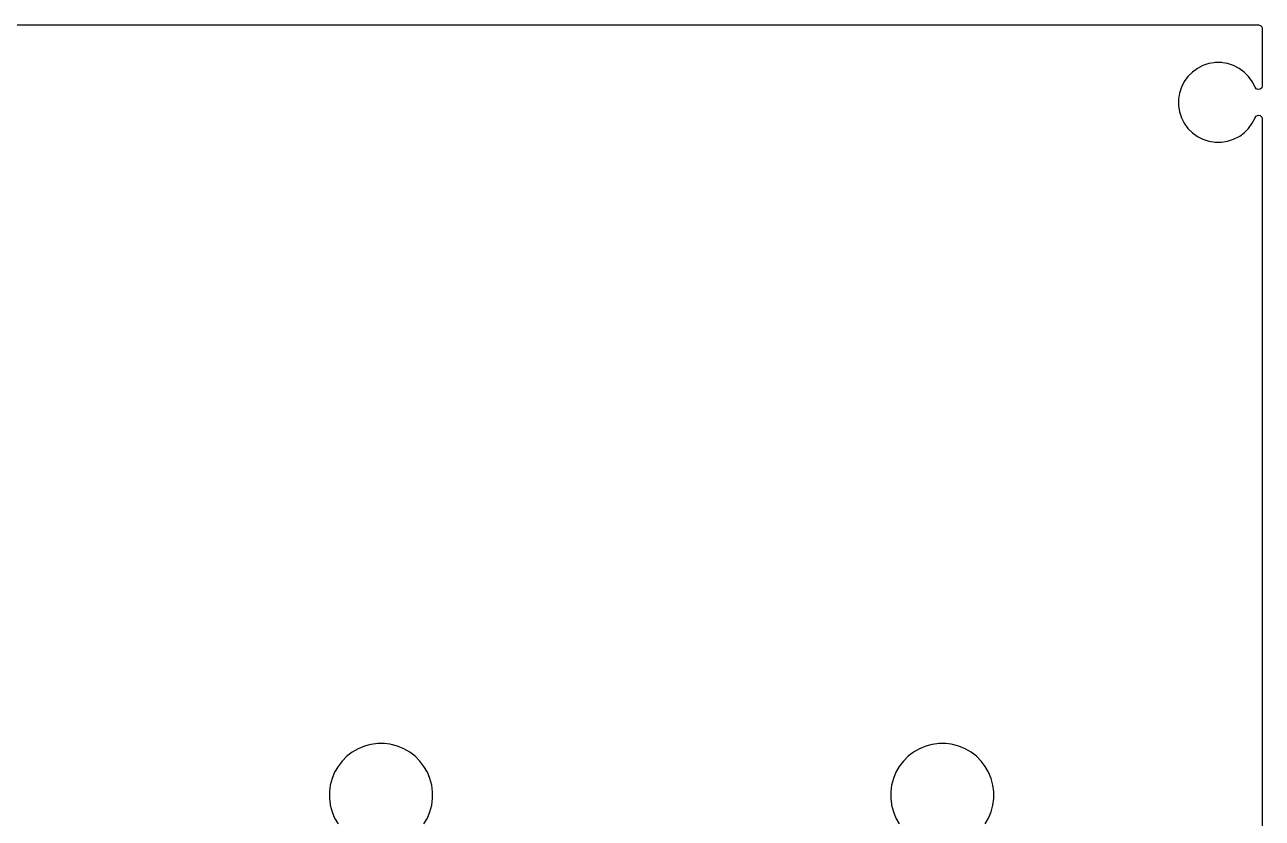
# Model space of a CAD drawing. Extents: x 101 to 185, y -154 to -35.
# Drawn here: x 142.85 to 184.85, y -62.38 to -35.47 of the extents above; entities that cross this region are included whole.
import ezdxf

# ---------------------------------------------------------------- set-up
doc = ezdxf.new("R2010")
doc.units = 0
doc.layers.add('BLACK', color=7, linetype='CONTINUOUS')

msp = doc.modelspace()

# ---------------------------------------------------------------- linework, layer by layer
at = {"layer": 'BLACK', "linetype": 'CONTINUOUS'}
for p, q in [((100.9741, -35.4659), (184.7251, -35.4659)), ((184.7251, -35.4659), (184.792139, -35.485585)), ((184.792139, -35.485585), (184.837894, -35.538389)), ((184.837894, -35.538389), (184.8491, -35.5899)), ((184.8491, -35.5899), (184.8491, -37.541307)), ((182.648429, -36.944951), (182.476463, -37.06989)), ((182.837835, -36.848444), (182.648429, -36.944951)), ((183.04001, -36.782753), (182.837835, -36.848444)), ((183.201292, -36.757208), (183.04001, -36.782753)), ((183.249963, -36.7495), (183.201292, -36.757208)), ((183.462537, -36.7495), (183.249963, -36.7495)), ((183.511207, -36.757208), (183.462537, -36.7495)), ((183.67249, -36.782753), (183.511207, -36.757208)), ((183.672491, -36.782753), (183.67249, -36.782753)), ((183.672493, -36.782754), (183.672491, -36.782753)), ((183.874662, -36.848443), (183.672493, -36.782754)), ((183.874663, -36.848443), (183.874662, -36.848443)), ((183.874664, -36.848444), (183.874663, -36.848443)), ((184.06407, -36.944951), (183.874664, -36.848444)), ((184.236036, -37.06989), (184.06407, -36.944951)), ((182.32614, -37.220213), (182.201201, -37.392179)), ((182.476463, -37.06989), (182.32614, -37.220213)), ((184.386359, -37.220213), (184.236036, -37.06989)), ((184.511298, -37.392179), (184.386359, -37.220213)), ((182.039003, -37.78376), (182.00575, -37.993713)), ((182.104694, -37.581585), (182.039003, -37.78376)), ((182.201201, -37.392179), (182.104694, -37.581585)), ((184.607808, -37.581589), (184.511298, -37.392179)), ((184.609668, -37.586081), (184.607808, -37.581589)), ((184.611064, -37.585502), (184.609668, -37.586081)), ((184.643897, -37.63502), (184.611064, -37.585502)), ((184.707453, -37.664045), (184.643897, -37.63502)), ((184.776611, -37.654101), (184.707453, -37.664045)), ((184.829415, -37.608346), (184.776611, -37.654101)), ((184.8491, -37.541307), (184.829415, -37.608346)), ((182.00575, -37.993713), (182.00575, -38.206287)), ((182.00575, -38.206287), (182.039004, -38.416243)), ((182.039004, -38.416243), (182.104692, -38.61841)), ((182.104692, -38.61841), (182.104694, -38.618414)), ((182.104694, -38.618414), (182.201201, -38.80782)), ((184.511301, -38.807816), (184.607807, -38.618412)), ((184.607807, -38.618412), (184.607808, -38.61841)), ((184.607808, -38.61841), (184.609668, -38.613919)), ((184.609668, -38.613919), (184.611161, -38.614537)), ((184.611161, -38.614537), (184.6466, -38.562703)), ((184.6466, -38.562703), (184.710957, -38.535501)), ((184.710957, -38.535501), (184.779804, -38.547411)), ((184.779804, -38.547411), (184.831283, -38.594652)), ((184.831283, -38.594652), (184.8491, -38.658692)), ((182.201201, -38.80782), (182.32614, -38.979786)), ((182.32614, -38.979786), (182.476463, -39.130109)), ((184.236042, -39.130104), (184.386354, -38.979792)), ((184.386354, -38.979792), (184.386356, -38.979788)), ((184.386356, -38.979788), (184.386359, -38.979786)), ((184.386359, -38.979786), (184.511298, -38.80782)), ((184.511297, -38.80782), (184.511301, -38.807816)), ((184.511298, -38.80782), (184.511297, -38.80782)), ((184.8491, -38.658692), (184.8491, -151.841307)), ((182.476463, -39.130109), (182.648429, -39.255048)), ((182.648429, -39.255048), (182.648431, -39.255049)), ((182.648431, -39.255049), (182.648434, -39.255051)), ((182.648434, -39.255051), (182.837838, -39.351557)), ((182.837838, -39.351557), (183.040007, -39.417246)), ((183.040007, -39.417246), (183.249963, -39.4505)), ((183.249963, -39.4505), (183.249964, -39.4505)), ((183.249964, -39.4505), (183.462536, -39.4505)), ((183.462536, -39.4505), (183.462537, -39.4505)), ((183.462537, -39.4505), (183.672493, -39.417246)), ((183.672493, -39.417246), (183.874662, -39.351557)), ((183.874662, -39.351557), (184.064066, -39.255051)), ((184.064066, -39.255051), (184.086039, -39.239086)), ((184.086039, -39.239086), (184.236036, -39.130109)), ((184.236036, -39.130109), (184.236038, -39.130106)), ((184.236038, -39.130106), (184.236042, -39.130104)), ((154.164109, -60.021657), (153.965382, -60.136392)), ((154.164123, -60.02165), (154.164109, -60.021657)), ((154.376112, -59.933842), (154.164123, -60.02165)), ((154.504076, -59.899554), (154.376112, -59.933842)), ((154.597762, -59.874452), (154.504076, -59.899554)), ((154.608715, -59.873009), (154.597762, -59.874452)), ((154.825258, -59.8445), (154.608715, -59.873009)), ((154.825266, -59.8445), (154.825258, -59.8445)), ((155.054734, -59.8445), (154.825266, -59.8445)), ((155.054741, -59.8445), (155.054734, -59.8445)), ((155.244215, -59.869446), (155.054741, -59.8445)), ((155.282238, -59.874452), (155.244215, -59.869446)), ((155.503887, -59.933842), (155.282238, -59.874452)), ((155.715876, -60.02165), (155.503887, -59.933842)), ((155.71589, -60.021657), (155.715876, -60.02165)), ((155.914617, -60.136392), (155.71589, -60.021657)), ((173.214109, -60.021657), (173.015382, -60.136392)), ((173.214123, -60.02165), (173.214109, -60.021657)), ((173.426112, -59.933842), (173.214123, -60.02165)), ((173.554076, -59.899554), (173.426112, -59.933842)), ((173.647762, -59.874452), (173.554076, -59.899554)), ((173.658715, -59.873009), (173.647762, -59.874452)), ((173.875258, -59.8445), (173.658715, -59.873009)), ((173.875266, -59.8445), (173.875258, -59.8445)), ((174.104734, -59.8445), (173.875266, -59.8445)), ((174.104741, -59.8445), (174.104734, -59.8445)), ((174.294215, -59.869446), (174.104741, -59.8445)), ((174.332238, -59.874452), (174.294215, -59.869446)), ((174.553887, -59.933842), (174.332238, -59.874452)), ((174.765876, -60.02165), (174.553887, -59.933842)), ((174.76589, -60.021657), (174.765876, -60.02165)), ((174.964617, -60.136392), (174.76589, -60.021657)), ((153.621081, -60.438338), (153.481392, -60.620382)), ((153.783338, -60.276081), (153.621081, -60.438338)), ((153.965382, -60.136392), (153.783338, -60.276081)), ((156.096661, -60.276081), (155.914617, -60.136392)), ((156.09667, -60.276089), (156.096661, -60.276081)), ((156.258911, -60.43833), (156.09667, -60.276089)), ((156.258918, -60.438338), (156.258911, -60.43833)), ((156.398607, -60.620382), (156.258918, -60.438338)), ((172.671081, -60.438338), (172.531392, -60.620382)), ((172.833338, -60.276081), (172.671081, -60.438338)), ((173.015382, -60.136392), (172.833338, -60.276081)), ((175.146661, -60.276081), (174.964617, -60.136392)), ((175.14667, -60.276089), (175.146661, -60.276081)), ((175.308911, -60.43833), (175.14667, -60.276089)), ((175.308918, -60.438338), (175.308911, -60.43833)), ((175.448607, -60.620382), (175.308918, -60.438338)), ((153.36665, -60.819123), (153.278842, -61.031112)), ((153.366657, -60.819109), (153.36665, -60.819123)), ((153.481392, -60.620382), (153.366657, -60.819109)), ((156.398608, -60.620385), (156.398607, -60.620382)), ((156.398611, -60.620388), (156.398608, -60.620385)), ((156.513344, -60.819112), (156.398611, -60.620388)), ((156.601158, -61.031113), (156.513344, -60.819112)), ((172.41665, -60.819123), (172.328842, -61.031112)), ((172.416657, -60.819109), (172.41665, -60.819123)), ((172.531392, -60.620382), (172.416657, -60.819109)), ((175.448608, -60.620385), (175.448607, -60.620382)), ((175.448611, -60.620388), (175.448608, -60.620385)), ((175.563344, -60.819112), (175.448611, -60.620388)), ((175.651158, -61.031113), (175.563344, -60.819112)), ((153.219451, -61.25277), (153.1895, -61.480258)), ((153.219453, -61.252759), (153.219451, -61.25277)), ((153.278842, -61.031112), (153.219453, -61.252759)), ((156.660548, -61.252762), (156.601158, -61.031113)), ((156.690499, -61.480258), (156.660548, -61.252762)), ((172.269451, -61.25277), (172.2395, -61.480258)), ((172.269453, -61.252759), (172.269451, -61.25277)), ((172.328842, -61.031112), (172.269453, -61.252759)), ((175.710548, -61.252762), (175.651158, -61.031113)), ((175.7405, -61.480266), (175.710548, -61.252762)), ((153.1895, -61.480258), (153.1895, -61.709741)), ((153.1895, -61.709741), (153.214446, -61.899215)), ((156.660548, -61.937238), (156.6905, -61.709734)), ((156.6905, -61.480266), (156.690499, -61.480258)), ((156.6905, -61.709734), (156.6905, -61.480266)), ((172.2395, -61.480258), (172.2395, -61.709741)), ((172.2395, -61.709741), (172.264446, -61.899215)), ((175.710548, -61.937238), (175.7405, -61.709734)), ((175.7405, -61.709734), (175.7405, -61.480266)), ((153.214446, -61.899215), (153.219452, -61.937238)), ((153.219452, -61.937238), (153.219453, -61.93724)), ((153.219453, -61.93724), (153.278842, -62.158887)), ((153.278842, -62.158887), (153.36665, -62.370876)), ((156.513344, -62.370888), (156.601158, -62.158887)), ((156.601158, -62.158887), (156.660548, -61.937238)), ((172.264446, -61.899215), (172.269452, -61.937238)), ((172.269452, -61.937238), (172.269453, -61.93724)), ((172.269453, -61.93724), (172.328842, -62.158887)), ((172.328842, -62.158887), (172.41665, -62.370876)), ((175.563344, -62.370888), (175.651158, -62.158887)), ((175.651158, -62.158887), (175.710548, -61.937238)), ((153.36665, -62.370876), (153.366657, -62.37089)), ((153.366657, -62.37089), (153.481392, -62.569617)), ((156.398611, -62.569612), (156.513344, -62.370888)), ((172.41665, -62.370876), (172.416657, -62.37089)), ((172.416657, -62.37089), (172.531392, -62.569617)), ((175.448611, -62.569612), (175.563344, -62.370888))]:
    msp.add_line(p, q, dxfattribs=at)

doc.saveas('drawing.dxf')
